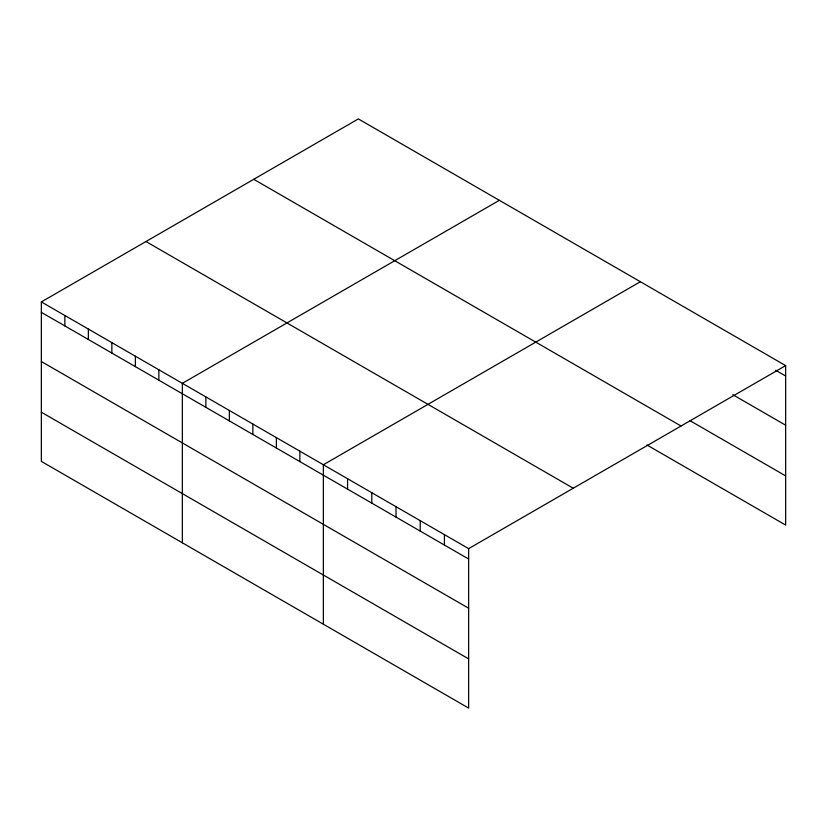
<?xml version="1.0" encoding="UTF-8"?>
<svg xmlns="http://www.w3.org/2000/svg" width="827" height="827" viewBox="0 0 827 827"><rect width="100%" height="100%" fill="white"/><g stroke="black" fill="none" stroke-linecap="round" stroke-linejoin="round"><path stroke-width="1.24" d="M41.35 301.927L468.651 548.632L468.651 708.088L41.35 461.394L41.35 301.927L358.349 118.912L785.65 365.606L785.65 525.073L646.972 445.009M499.363 200.32L182.353 383.335L182.353 542.801M640.367 281.728L323.367 464.753L323.367 624.209M468.651 548.632L785.65 365.606M775.747 370.31L785.65 376.027M732.825 394.706L785.65 425.212M689.894 420.602L785.65 475.887M253.744 179.304L681.034 426.008M145.965 241.536L573.256 488.23M41.35 312.348L468.651 559.042M41.35 361.533L468.651 608.227M41.35 412.208L468.651 658.902M444.43 534.645L444.43 545.065M420.219 520.669L420.219 531.089M396.009 506.693L396.009 517.102M371.799 492.706L371.799 503.126M347.578 478.73L347.578 489.15M299.87 451.18L299.87 461.6M276.363 437.617L276.363 448.027M252.866 424.044L252.866 434.464M229.358 410.471L229.358 420.891M205.861 396.908L205.861 407.329M158.856 369.772L158.856 380.193M135.359 356.199L135.359 366.619M111.852 342.636L111.852 353.057M88.355 329.063L88.355 339.483M64.847 315.5L64.847 325.921"/></g></svg>
